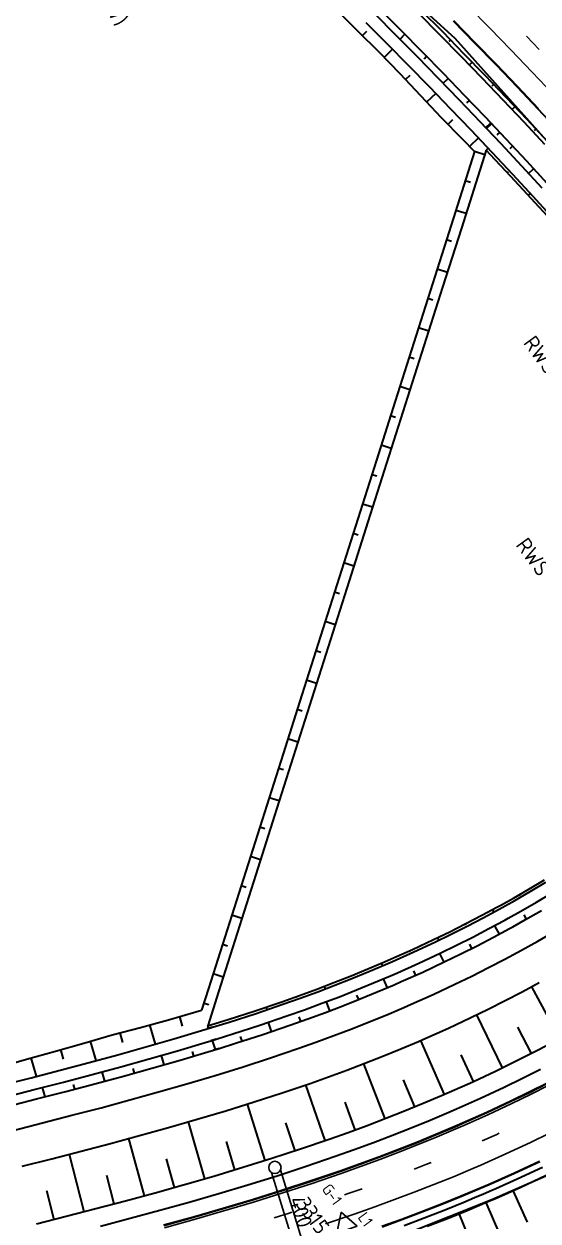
# Model space of a CAD drawing. Header units: metres. Extents: x 134219 to 139080, y 438661 to 444352.
# Drawn here: x 135440.9 to 135524.3, y 442730.4 to 442924.6 of the extents above; entities that cross this region are included whole.
import ezdxf
from ezdxf.enums import TextEntityAlignment as Align

# ---------------------------------------------------------------- set-up
doc = ezdxf.new("R2010")
doc.units = ezdxf.units.M
doc.linetypes.add('13strp', pattern=[4, 1, -3])
doc.linetypes.add('39strp', pattern=[12, 3, -9])
for name, color, linetype, lineweight in [('N-WE-KL-ET_LS_OV_ARMATUUR-S', 7, 'Continuous', 25), ('N-WE-KL-ET_LS_OV_ARMATUUR-T18', 1, 'Continuous', 25), ('N-WE-KL-ET_LS_OV_KABEL-G', 10, 'KL-LS-OV-N', 35), ('N-WE-KL-ET_LS_OV_KABEL-T25', 7, 'Continuous', 25), ('N-WE-VW-BEWEGWIJZERING_DRAAGCONSTRUCTIE_PORTAAL-S', 7, 'Continuous', 25), ('N-WE-VW-BEWEGWIJZERING_DRAAGCONSTRUCTIE_PORTAAL_POER-S', 7, 'Continuous', 25), ('Utd-geleiderail-nw', 8, 'glm a2ee v014$0$f2m40080', 35), ('Utd-ondergr-nw', 8, '13strp', 35)]:
    doc.layers.add(name, color=color, linetype=linetype, lineweight=lineweight)
doc.layers.add('N-WE-KL-ET_LS_OV_ARMATUUR-T25', color=2, linetype='Continuous')
doc.layers.add('Utd-weg-nw', color=8, linetype='Continuous')
doc.styles.add('alm a2ee v011$0$Iso-rtw', font='NLCS-ISO.ttf')
doc.styles.add('ISO18', font='NLCS-ISO.ttf')
doc.styles.add('ISO25', font='NLCS-ISO.ttf')
doc.styles.add('NLCS_25', font='NLCS-ISO.ttf', dxfattribs={"height": 2.5})
doc.linetypes.add('glm a2ee v014$0$f2m40080', pattern='A,2,-1,[160,RTW.shx,S=0.5,R=0,X=0,Y=0],-1', length=4)
doc.linetypes.add('KL-LS-OV-N', pattern='A,4,-1,[103,NLCS.SHX,S=0.75,R=0,X=0,Y=0],-1,4,-1.5,["0V",Standard,S=1,R=0,X=0,Y=-0.5],-3', length=14.5)

# ---------------------------------------------------------------- blocks, each defined once
blk = doc.blocks.new('SVW-BEWEGWIJZERING_DRAAGCONSTRUCTIE_PORTAAL_SIGNALERING (A27 56.250 VWt)')
for points in [[(-0.91, 0.41), (-5.73, 16.12)], [(0.52, 0.85), (-4.3, 16.56)]]:
    blk.add_lwpolyline(points)
blk = doc.blocks.new('SKL-ET_OV_ARMATUUR_HD_NATRIUM_1x250W-SO (3)')
for p, q in [((6.49, 0), (3.49, 1.76)), ((3.49, -1.76), (6.49, 0))]:
    blk.add_line(p, q)
for points in [[(0, 1), (0, -1)], [(3.49, 0), (0, 0)], [(3.49, 1.76), (3.49, -1.76)]]:
    blk.add_lwpolyline(points)
at = {"layer": 'N-WE-KL-ET_LS_OV_ARMATUUR-T18', "style": 'ISO18', "flags": 1}
for tag, p in [('TYPE_ARMATUUR', (3.07, -6.82)), ('VERMOGEN_LAMP', (3.07, -10.61)), ('SPIEGELSTAND', (3.07, -14.39)), ('HOOGTE_LICHTMAST', (3.07, -18.17)), ('UITLEGGERHOEK', (3.07, -21.96)), ('TYPE_LICHTMAST', (3.07, -25.74)), ('BOTSVRIENDELIJK', (3.07, -29.53)), ('POSITIE_LICHTMAST', (3.07, -33.31)), ('KABELAANSLUITNG', (3.07, -37.1)), ('VOEDINGSPUNT', (3.07, -44.67))]:
    blk.add_attdef(tag, p, '', height=1.8, dxfattribs=at)
at = {"layer": 'N-WE-KL-ET_LS_OV_ARMATUUR-T18', "style": 'ISO18'}
for tag, p in [('FASE-AANSLUITING_1', (3.07, -40.88)), ('GROEPSNUMMER', (3.07, -48.45))]:
    blk.add_attdef(tag, p, '', height=1.8, dxfattribs=at)
at = {"layer": 'N-WE-KL-ET_LS_OV_ARMATUUR-T25', "style": 'ISO25'}
for tag, p in [('MASTNUMMER', (3.07, 7.39)), ('TYPE_SYMBOOL', (3.07, 3.61))]:
    blk.add_attdef(tag, p, '', height=2.5, dxfattribs=at)
blk = doc.blocks.new('SVW-BEWEGWIJZERING_DRAAGCONSTRUCTIE_PORTAAL_POER-SO')
blk.add_circle((0, 0), 1)
at = {"layer": 'N-WE-KL-ET_LS_OV_ARMATUUR-T18', "style": 'ISO18', "flags": 1}
for tag, p in [('OMSCHRIJVING_LEGENDA', (0, 28.56)), ('CONSTRUCTIENUMMER', (0, 24.77)), ('LOCATIE', (0, 20.99)), ('TYPE_POER', (0, 17.21)), ('POSITIE_POER', (0, 13.42)), ('OVERIGE_OPMERKING(EN)_1', (0, 9.64)), ('OVERIGE_OPMERKING(EN)_2', (0, 5.85))]:
    blk.add_attdef(tag, p, '', height=1.8, dxfattribs=at)

msp = doc.modelspace()

# ---------------------------------------------------------------- linework, layer by layer
at = {"layer": 'N-WE-KL-ET_LS_OV_KABEL-G', "flags": 128}
msp.add_lwpolyline([(135920.16, 442341.16), (135919.19, 442340.33), (135890.91, 442385.27), (135864.11, 442426.73), (135835.32, 442471.35), (135806.93, 442516.02), (135778.89, 442560.21), (135749.46, 442604.31), (135688.97, 442692.85), (135658.23, 442735), (135645.16, 442753.13), (135616.2, 442790.31), (135569.7, 442852.51), (135568.73, 442853.96), (135568.72, 442853.96), (135556.53, 442870.34), (135541.94, 442887.77), (135535.96, 442894.27), (135510.86, 442922.28), (135499.68, 442932.52), (135460.26, 442969.03), (135441.8, 442984.21), (135435, 442989.22), (135425, 442995.68), (135418.79, 442999.03), (135417.79, 442999.51), (135418.18, 442999.51), (135411.42, 443000.81), (135410.52, 442999.01), (135409.7, 442997.39), (135406.46, 442999.39), (135411.35, 443008.29), (135374.57, 443035.92), (135373.93, 443035.52), (135373.15, 443035.54)], dxfattribs=at)
at = {"layer": 'N-WE-KL-ET_LS_OV_KABEL-G', "elevation": 7.22, "flags": 128}
msp.add_lwpolyline([(135577.57, 442771.45), (135571.55, 442766.51), (135561.83, 442759.23), (135541.94, 442746.13), (135531.73, 442740.38), (135516.79, 442733.87), (135496.02, 442725.6), (135488, 442721.1), (135487.24, 442721.53), (135487.34, 442720.76), (135483.08, 442719.68), (135474.69, 442718.95), (135465.4, 442717.32), (135450.93, 442713.74), (135440.77, 442709.99), (135436.56, 442707.61), (135420.32, 442704.45), (135415.91, 442703.49), (135391.13, 442697.52), (135383.91, 442695.52), (135371.66, 442692.05), (135370.59, 442691.68), (135358.82, 442687.67), (135355.34, 442686.41), (135346.21, 442682.04), (135341.42, 442679.09), (135337.41, 442678.63), (135323.44, 442673.45), (135306.03, 442667.64), (135290.31, 442662.7), (135289.16, 442662.22), (135286.41, 442660.52)], dxfattribs=at)
at = {"layer": 'Utd-geleiderail-nw', "linetype": 'Continuous', "flags": 128}
for points in [[(135453.3, 442729.59), (135458.12, 442730.86), (135462.92, 442732.17), (135467.71, 442733.5), (135472.49, 442734.88), (135477.24, 442736.31), (135481.98, 442737.78), (135486.69, 442739.32), (135491.38, 442740.92), (135494.49, 442742.03), (135497.58, 442743.16), (135500.66, 442744.34), (135503.73, 442745.54), (135506.77, 442746.79), (135509.81, 442748.08), (135511.05, 442748.62), (135514.94, 442750.35), (135518.79, 442752.15), (135521.75, 442753.58), (135524.68, 442755.06)], [(135502.57, 442729.71), (135505.81, 442730.93), (135509.04, 442732.19), (135512.25, 442733.49), (135513.99, 442734.22), (135515.47, 442734.84), (135516.79, 442735.41), (135517.46, 442735.71), (135520.92, 442737.25), (135524.99, 442739.15)]]:
    msp.add_lwpolyline(points, dxfattribs=at)
at = {"layer": 'Utd-ondergr-nw', "linetype": 'Continuous', "flags": 128}
for points in [[(135463.1, 442953.65), (135466.74, 442950.4), (135470.35, 442947.13), (135473.95, 442943.83), (135477.52, 442940.51), (135481.06, 442937.16), (135483.52, 442934.81), (135484.58, 442933.79), (135488.09, 442930.39), (135488.42, 442930.07), (135491.57, 442926.98), (135495.03, 442923.54), (135498.47, 442920.09), (135501.88, 442916.6), (135505.2, 442913.02), (135508.55, 442909.48), (135511.97, 442906.01), (135514, 442903.93)], [(135498.57, 442927.1), (135502.03, 442923.63), (135505.48, 442920.14), (135508.91, 442916.63), (135512.31, 442913.11), (135515.7, 442909.56), (135519.07, 442905.99), (135515.7, 442909.56), (135519.07, 442905.99), (135522.42, 442902.41), (135525.74, 442898.81)], [(135504.87, 442926.46), (135508.33, 442922.95), (135511.77, 442919.42), (135515.19, 442915.88), (135518.6, 442912.32), (135521.98, 442908.74), (135525.34, 442905.14)], [(135505.3, 442926.89), (135508.77, 442923.39), (135512.22, 442919.86), (135515.65, 442916.32), (135519.06, 442912.76), (135522.45, 442909.18), (135525.83, 442905.58)], [(135496.36, 442924.89), (135499.82, 442921.43), (135503.25, 442917.95), (135506.67, 442914.45), (135510.06, 442910.94), (135513.44, 442907.4), (135516.79, 442903.85), (135513.44, 442907.4), (135516.79, 442903.85), (135520.13, 442900.28), (135523.45, 442896.69), (135526.74, 442893.08)], [(135497.77, 442926.31), (135501.23, 442922.84), (135504.68, 442919.35), (135508.1, 442915.85), (135511.5, 442912.33), (135514.89, 442908.78), (135518.25, 442905.22), (135514.89, 442908.78), (135518.25, 442905.22), (135521.59, 442901.64), (135524.92, 442898.04)], [(135510.54, 442925.13), (135514, 442921.59), (135517.44, 442918.04), (135520.86, 442914.47), (135524.26, 442910.88), (135527.64, 442907.27)], [(135510.59, 442925.18), (135514.05, 442921.64), (135517.49, 442918.09), (135520.91, 442914.52), (135524.31, 442910.93)], [(135496.48, 442923.43), (135495.81, 442922.76)], [(135501.9, 442922.16), (135502.7, 442922.96)], [(135509.89, 442921.8), (135510.12, 442922.02)], [(135500.69, 442920.54), (135499.34, 442919.21)], [(135505.81, 442919), (135506.21, 442919.39)], [(135513.15, 442917.99), (135513.61, 442918.43)], [(135503.52, 442916.28), (135502.81, 442915.61)], [(135508.89, 442915.03), (135509.7, 442915.81)], [(135516.85, 442914.61), (135517.08, 442914.83)], [(135507.72, 442913.37), (135506.21, 442911.95)], [(135512.76, 442911.82), (135513.17, 442912.21)], [(135520.06, 442910.77), (135520.53, 442911.21)], [(135510.41, 442909.07), (135509.67, 442908.34)], [(135515.8, 442907.82), (135516.61, 442908.59)], [(135515.93, 442907.68), (135516.75, 442908.45)], [(135517.68, 442906.64), (135518.09, 442907.03)], [(135523.73, 442907.35), (135523.97, 442907.57)], [(135514.61, 442906.17), (135513.17, 442904.77)], [(135514, 442903.93), (135510.21, 442892.01), (135507.18, 442882.48), (135504.15, 442872.95), (135501.12, 442863.42), (135498.09, 442853.89), (135495.06, 442844.36), (135492.03, 442834.83), (135489, 442825.3), (135485.97, 442815.77), (135482.94, 442806.24), (135479.91, 442796.71), (135476.88, 442787.18), (135473.85, 442777.65), (135470.82, 442768.12), (135469.71, 442764.63)], [(135515.88, 442904.16), (135511.85, 442891.49), (135508.82, 442881.96), (135505.79, 442872.43), (135502.76, 442862.9), (135499.73, 442853.37), (135496.7, 442843.84), (135493.67, 442834.31), (135490.64, 442824.78), (135487.61, 442815.25), (135484.58, 442805.72), (135481.55, 442796.19), (135478.52, 442786.66), (135475.49, 442777.13), (135472.46, 442767.6), (135470.7, 442762.08)], [(135515.64, 442903.4), (135514, 442903.93)], [(135516.21, 442904.47), (135515.88, 442904.16)], [(135515.88, 442904.16), (135516.47, 442903.54), (135519.8, 442899.97), (135523.12, 442896.38), (135526.41, 442892.78)], [(135519.76, 442904.43), (135520.17, 442904.81)], [(135519.46, 442900.66), (135519.3, 442900.51)], [(135522.75, 442900.39), (135523.58, 442901.15)], [(135513.31, 442898.9), (135512.48, 442899.16)], [(135523.03, 442897.15), (135522.7, 442896.84)], [(135512.61, 442893.87), (135510.97, 442894.4)], [(135510.27, 442889.37), (135509.45, 442889.63)], [(135509.58, 442884.34), (135507.94, 442884.87)], [(135507.24, 442879.84), (135506.42, 442880.1)], [(135506.55, 442874.81), (135504.91, 442875.34)], [(135504.21, 442870.31), (135503.39, 442870.57)], [(135503.52, 442865.28), (135501.88, 442865.81)], [(135501.18, 442860.78), (135500.36, 442861.04)], [(135500.49, 442855.75), (135498.85, 442856.28)], [(135498.15, 442851.25), (135497.33, 442851.51)], [(135497.46, 442846.22), (135495.82, 442846.75)], [(135495.12, 442841.72), (135494.3, 442841.98)], [(135494.43, 442836.69), (135492.79, 442837.22)], [(135492.09, 442832.19), (135491.27, 442832.45)], [(135491.4, 442827.16), (135489.76, 442827.69)], [(135489.06, 442822.66), (135488.24, 442822.92)], [(135488.37, 442817.63), (135486.73, 442818.16)], [(135486.03, 442813.13), (135485.21, 442813.39)], [(135485.34, 442808.1), (135483.7, 442808.63)], [(135483, 442803.6), (135482.18, 442803.86)], [(135482.31, 442798.57), (135480.67, 442799.1)], [(135479.97, 442794.07), (135479.15, 442794.33)], [(135479.28, 442789.04), (135477.64, 442789.57)], [(135437.3, 442752.47), (135442.07, 442753.68), (135446.79, 442754.9), (135451.47, 442756.14), (135456.1, 442757.39), (135460.69, 442758.66), (135465.23, 442759.97), (135469.72, 442761.31), (135470.61, 442761.58), (135471.5, 442761.85), (135470.61, 442761.58), (135471.5, 442761.85), (135474.16, 442762.69), (135478.55, 442764.11), (135482.87, 442765.58), (135485.73, 442766.59), (135488.55, 442767.63), (135491.35, 442768.69), (135494.11, 442769.78), (135496.85, 442770.9), (135499.56, 442772.05), (135500.67, 442772.53), (135504.13, 442774.07), (135507.55, 442775.67), (135510.18, 442776.96), (135512.79, 442778.27), (135515.38, 442779.63), (135517.96, 442781.02), (135518.47, 442781.3), (135520.51, 442782.44), (135523.04, 442783.9), (135525.56, 442785.4)], [(135470.7, 442762.08), (135471.37, 442762.28), (135474.03, 442763.11), (135478.41, 442764.54), (135482.73, 442766.01), (135485.57, 442767.02), (135488.39, 442768.05), (135491.19, 442769.11), (135493.95, 442770.2), (135496.68, 442771.32), (135499.38, 442772.46), (135500.49, 442772.95), (135503.94, 442774.48), (135507.36, 442776.08), (135509.98, 442777.36), (135512.58, 442778.67), (135515.17, 442780.02), (135517.74, 442781.41), (135518.25, 442781.69), (135520.29, 442782.83), (135522.82, 442784.29), (135525.32, 442785.78)], [(135476.94, 442784.54), (135476.12, 442784.8)], [(135437.79, 442750.53), (135442.56, 442751.74), (135447.29, 442752.97), (135451.98, 442754.2), (135456.63, 442755.46), (135461.23, 442756.74), (135465.79, 442758.05), (135470.3, 442759.39), (135471.19, 442759.66), (135472.09, 442759.94), (135471.19, 442759.66), (135472.09, 442759.94), (135474.76, 442760.78), (135479.17, 442762.21), (135483.53, 442763.69), (135486.4, 442764.71), (135489.24, 442765.75), (135492.06, 442766.82), (135494.85, 442767.92), (135497.61, 442769.05), (135500.35, 442770.21), (135501.47, 442770.7), (135504.96, 442772.25), (135508.41, 442773.87), (135511.07, 442775.16), (135513.7, 442776.49), (135516.32, 442777.86), (135518.92, 442779.26), (135519.43, 442779.55), (135521.5, 442780.7), (135524.05, 442782.17), (135526.59, 442783.68)], [(135521.39, 442783.2), (135521.27, 442783.4)], [(135438.17, 442749), (135442.94, 442750.22), (135447.68, 442751.44), (135452.38, 442752.68), (135457.04, 442753.94), (135461.65, 442755.22), (135466.23, 442756.53), (135470.75, 442757.88), (135471.65, 442758.16), (135472.55, 442758.43), (135471.65, 442758.16), (135472.55, 442758.43), (135475.23, 442759.27), (135479.66, 442760.71), (135484.04, 442762.2), (135486.93, 442763.22), (135489.79, 442764.27), (135492.63, 442765.35), (135495.43, 442766.46), (135498.21, 442767.59), (135500.96, 442768.76), (135502.1, 442769.26), (135505.61, 442770.82), (135509.09, 442772.45), (135511.76, 442773.75), (135514.42, 442775.09), (135517.06, 442776.47), (135519.67, 442777.88), (135520.2, 442778.17), (135522.27, 442779.33), (135524.85, 442780.81)], [(135517.12, 442780.57), (135516.91, 442780.96)], [(135476.25, 442779.51), (135474.61, 442780.04)], [(135521.99, 442780.08), (135522.38, 442779.39)], [(135439.14, 442745.12), (135443.93, 442746.34), (135448.68, 442747.57), (135453.4, 442748.81), (135458.08, 442750.08), (135462.73, 442751.37), (135467.34, 442752.69), (135471.91, 442754.05), (135476.43, 442755.46), (135480.91, 442756.91), (135485.35, 442758.42), (135488.27, 442759.46), (135491.18, 442760.52), (135494.06, 442761.62), (135496.91, 442762.74), (135499.74, 442763.9), (135502.54, 442765.08), (135503.69, 442765.59), (135507.27, 442767.18), (135510.82, 442768.84), (135513.54, 442770.17), (135516.24, 442771.53), (135518.93, 442772.93), (135521.6, 442774.37), (135524.24, 442775.85), (135526.87, 442777.36)], [(135512.59, 442778.42), (135512.49, 442778.62)], [(135517.23, 442778.34), (135517.97, 442776.96)], [(135473.91, 442775.01), (135473.09, 442775.27)], [(135508.21, 442775.99), (135508.01, 442776.4)], [(135513.15, 442775.33), (135513.51, 442774.63)], [(135503.58, 442774.07), (135503.48, 442774.28)], [(135508.31, 442773.82), (135508.99, 442772.4)], [(135499.09, 442771.85), (135498.91, 442772.26)], [(135473.22, 442769.98), (135471.58, 442770.51)], [(135494.38, 442770.13), (135494.29, 442770.34)], [(135499.19, 442769.71), (135499.81, 442768.27)], [(135504.09, 442771), (135504.42, 442770.28)], [(135440.6, 442739.3), (135445.4, 442740.52), (135450.18, 442741.76), (135454.93, 442743.01), (135459.65, 442744.29), (135464.35, 442745.59), (135469.01, 442746.93), (135473.64, 442748.31), (135478.23, 442749.74), (135482.79, 442751.21), (135487.31, 442752.75), (135490.29, 442753.81), (135493.26, 442754.9), (135496.2, 442756.01), (135499.12, 442757.16), (135502.02, 442758.35), (135504.9, 442759.57), (135506.08, 442760.08), (135509.76, 442761.72), (135513.4, 442763.43), (135516.2, 442764.79), (135518.98, 442766.19), (135521.74, 442767.63), (135524.48, 442769.11)], [(135489.79, 442768.1), (135489.63, 442768.52)], [(135523.23, 442768.43), (135527.77, 442760.02)], [(135470.88, 442765.48), (135470.06, 442765.74)], [(135485.02, 442766.58), (135484.94, 442766.79)], [(135489.91, 442766), (135490.46, 442764.53)], [(135494.86, 442767.08), (135495.15, 442766.35)], [(135436.58, 442755.35), (135441.31, 442756.66), (135446, 442757.98), (135450.63, 442759.3), (135455.23, 442760.63), (135459.8, 442761.84), (135464.33, 442763.09), (135468.8, 442764.36), (135469.69, 442764.62), (135469.71, 442764.63)], [(135466.6, 442762.06), (135466.16, 442763.61)], [(135475.54, 442763.37), (135475.47, 442763.58)], [(135480.36, 442764.73), (135480.22, 442765.15)], [(135485.48, 442763.54), (135485.74, 442762.8)], [(135514.33, 442763.87), (135518.49, 442755.28)], [(135462.21, 442759.1), (135461.34, 442762.27)], [(135470.84, 442761.65), (135470.7, 442762.08)], [(135480.49, 442762.65), (135480.99, 442761.16)], [(135520.98, 442761.85), (135523.16, 442757.6)], [(135452.62, 442756.45), (135451.7, 442759.61)], [(135456.95, 442759.36), (135456.52, 442760.97)], [(135471.42, 442759.73), (135471.89, 442758.23)], [(135475.98, 442760.34), (135476.22, 442759.59)], [(135505.24, 442759.71), (135509.04, 442750.96)], [(135442.93, 442729.97), (135447.76, 442731.2), (135452.57, 442732.45), (135457.38, 442733.72), (135462.16, 442735.02), (135466.93, 442736.35), (135471.68, 442737.72), (135476.4, 442739.14), (135481.11, 442740.6), (135485.78, 442742.13), (135490.43, 442743.71), (135493.51, 442744.81), (135496.57, 442745.93), (135499.62, 442747.09), (135502.65, 442748.29), (135505.66, 442749.52), (135508.65, 442750.79), (135509.89, 442751.33), (135513.72, 442753.03), (135517.52, 442754.81), (135520.44, 442756.23), (135523.34, 442757.69), (135526.22, 442759.19)], [(135447.33, 442756.7), (135446.9, 442758.23)], [(135468.2, 442757.94), (135468.42, 442757.18)], [(135442.92, 442753.9), (135442.08, 442756.88)], [(135463.17, 442757.29), (135463.61, 442755.78)], [(135495.98, 442755.93), (135499.42, 442747.02)], [(135511.79, 442757.4), (135513.77, 442753.06)], [(135453.54, 442754.62), (135453.95, 442753.1)], [(135458.57, 442755.18), (135458.78, 442754.42)], [(135443.87, 442752.08), (135444.26, 442750.56)], [(135448.9, 442752.58), (135449.1, 442751.82)], [(135463.58, 442729.78), (135468.39, 442731.12), (135473.19, 442732.5), (135477.97, 442733.94), (135482.74, 442735.42), (135487.48, 442736.97), (135492.2, 442738.58), (135495.33, 442739.69), (135498.45, 442740.84), (135501.56, 442742.02), (135504.65, 442743.24), (135507.73, 442744.5), (135510.79, 442745.8), (135512.05, 442746.35), (135515.97, 442748.09), (135519.86, 442749.91), (135522.85, 442751.36), (135525.81, 442752.86)], [(135463.6, 442729.71), (135468.41, 442731.05), (135473.21, 442732.44), (135477.99, 442733.87), (135482.76, 442735.36), (135487.5, 442736.9), (135492.22, 442738.51), (135495.36, 442739.63), (135498.48, 442740.78), (135501.59, 442741.96), (135504.68, 442743.18), (135507.75, 442744.44), (135510.81, 442745.73), (135512.08, 442746.28), (135516, 442748.03), (135519.89, 442749.85), (135522.88, 442751.3), (135525.85, 442752.79)], [(135486.59, 442752.5), (135489.71, 442743.46)], [(135502.43, 442753.35), (135504.24, 442748.93)], [(135477.09, 442749.37), (135479.96, 442740.24)], [(135492.94, 442749.68), (135494.57, 442745.19)], [(135467.51, 442746.49), (135470.18, 442737.28)], [(135483.34, 442746.36), (135484.84, 442741.81)], [(135457.88, 442743.8), (135460.39, 442734.53)], [(135473.69, 442743.32), (135475.07, 442738.73)], [(135448.21, 442741.25), (135450.62, 442731.94)], [(135463.99, 442740.51), (135465.28, 442735.88)], [(135498.95, 442729.57), (135502.19, 442730.74), (135505.42, 442731.96), (135508.63, 442733.21), (135511.84, 442734.51), (135515.04, 442735.85), (135516.36, 442736.42), (135520.46, 442738.25), (135524.53, 442740.15)], [(135498.98, 442729.5), (135502.21, 442730.68), (135505.44, 442731.89), (135508.66, 442733.15), (135511.87, 442734.45), (135515.07, 442735.79), (135516.39, 442736.36), (135520.49, 442738.18), (135524.56, 442740.08)], [(135454.28, 442737.87), (135455.5, 442733.22)], [(135506.33, 442729.58), (135509.58, 442730.84), (135512.81, 442732.15), (135516.04, 442733.51), (135517.38, 442734.08), (135521.52, 442735.93), (135525.63, 442737.85)], [(135444.56, 442735.35), (135445.75, 442730.69)], [(135522.57, 442730.25), (135520.27, 442735.36)], [(135520.29, 442723.13), (135515.9, 442733.45)], [(135513.59, 442726.43), (135511.52, 442731.63)]]:
    msp.add_lwpolyline(points, dxfattribs=at)
at = {"layer": 'Utd-weg-nw', "linetype": '39strp', "flags": 128}
for points in [[(135405.09, 443025.19), (135406.21, 443024.36), (135410.59, 443021.07), (135414.18, 443018.36), (135418.15, 443015.33), (135422.1, 443012.3), (135426.05, 443009.24), (135429.97, 443006.17), (135433.88, 443003.08), (135437.78, 442999.97), (135440.18, 442998.04), (135445.51, 442993.69), (135449.35, 442990.52), (135453.18, 442987.33), (135456.98, 442984.11), (135460.77, 442980.88), (135464.54, 442977.62), (135468.29, 442974.34), (135472.03, 442971.04), (135475.74, 442967.72), (135479.44, 442964.38), (135483.12, 442961.02), (135486.78, 442957.64), (135490.42, 442954.24), (135494.04, 442950.82), (135496.55, 442948.42), (135497.64, 442947.38), (135501.22, 442943.92), (135501.56, 442943.59), (135504.79, 442940.44), (135508.33, 442936.94), (135511.86, 442933.42), (135515.36, 442929.88), (135518.85, 442926.32), (135522.32, 442922.74), (135525.76, 442919.14), (135529.19, 442915.53), (135532.59, 442911.89), (135535.98, 442908.23), (135539.34, 442904.56), (135542.69, 442900.87), (135546.01, 442897.16), (135549.32, 442893.43), (135552.6, 442889.68), (135555.86, 442885.92), (135559.1, 442882.13), (135562.32, 442878.33), (135565.52, 442874.51), (135569.2, 442870.07), (135571.86, 442866.82), (135574.99, 442862.95), (135578.11, 442859.06), (135581.21, 442855.15), (135584.29, 442851.24), (135587.36, 442847.3), (135590.41, 442843.36), (135593.45, 442839.4), (135596.47, 442835.43), (135599.48, 442831.45), (135602.49, 442827.47), (135605.44, 442823.53)], [(135124.71, 442570.8), (135128.33, 442574.19), (135131.99, 442577.55), (135135.68, 442580.87), (135139.41, 442584.15), (135143.17, 442587.4), (135146.97, 442590.6), (135150.8, 442593.76), (135154.66, 442596.88), (135158.55, 442599.96), (135162.48, 442603), (135166.44, 442606), (135168.74, 442607.72), (135170.43, 442608.96), (135174.45, 442611.87), (135178.5, 442614.74), (135182.58, 442617.57), (135183.91, 442618.48), (135186.69, 442620.36), (135190.83, 442623.1), (135195, 442625.8), (135199.2, 442628.45), (135199.5, 442628.64), (135203.42, 442631.06), (135207.67, 442633.63), (135207.8, 442633.7), (135211.95, 442636.15), (135216.2, 442638.59), (135216.44, 442638.73), (135220.59, 442641.06), (135224.94, 442643.44), (135229.32, 442645.79), (135233.73, 442648.09), (135238.15, 442650.35), (135242.6, 442652.57), (135247.07, 442654.76), (135251.55, 442656.91), (135256.06, 442659.02), (135260.58, 442661.1), (135265.11, 442663.15), (135269.66, 442665.17), (135274.23, 442667.16), (135274.42, 442667.24), (135278.9, 442669.16), (135283.4, 442671.05), (135288, 442672.95), (135292.61, 442674.82), (135297.24, 442676.66), (135301.88, 442678.48), (135306.52, 442680.26), (135311.18, 442682.02), (135315.85, 442683.75), (135320.54, 442685.45), (135325.23, 442687.12), (135329.93, 442688.75), (135334.64, 442690.37), (135339.36, 442691.95), (135344.1, 442693.5), (135348.84, 442695.02), (135353.59, 442696.51), (135358.35, 442697.97), (135359.67, 442698.37), (135363.78, 442699.6), (135367.9, 442700.81), (135372.68, 442702.19), (135377.48, 442703.54), (135382.29, 442704.87), (135387.1, 442706.18), (135391.91, 442707.47), (135396.74, 442708.75), (135401.57, 442710.01), (135406.4, 442711.25), (135411.24, 442712.49), (135416.08, 442713.71), (135420.92, 442714.93), (135425.77, 442716.14), (135430.62, 442717.34), (135435.47, 442718.55), (135436.82, 442718.88), (135445.18, 442720.98), (135450.04, 442722.21), (135454.89, 442723.46), (135459.74, 442724.73), (135464.59, 442726.04), (135469.44, 442727.38), (135474.27, 442728.76), (135479.1, 442730.2), (135483.91, 442731.69), (135488.71, 442733.24), (135493.48, 442734.87), (135496.66, 442735.99), (135499.82, 442737.14), (135502.97, 442738.34), (135506.11, 442739.57), (135509.24, 442740.84), (135512.35, 442742.15), (135513.63, 442742.71), (135517.62, 442744.48), (135521.57, 442746.33), (135524.61, 442747.8), (135527.62, 442749.32), (135530.62, 442750.88), (135533.59, 442752.48), (135536.54, 442754.13), (135539.47, 442755.81), (135542.37, 442757.54), (135545.25, 442759.3), (135548.1, 442761.1), (135550.93, 442762.95), (135553.73, 442764.83), (135556.51, 442766.75), (135559.26, 442768.71), (135561.98, 442770.71), (135564.67, 442772.75), (135567.34, 442774.82), (135569.98, 442776.93), (135572.58, 442779.08), (135575.16, 442781.26), (135577.7, 442783.47), (135580.22, 442785.73), (135582.7, 442788.02), (135585.15, 442790.34), (135587.57, 442792.69), (135589.96, 442795.08), (135592.31, 442797.5), (135594.63, 442799.96), (135595.36, 442800.75)]]:
    msp.add_lwpolyline(points, dxfattribs=at)
at = {"layer": 'Utd-weg-nw', "linetype": 'Continuous', "flags": 128}
for points in [[(135512.98, 442927.53), (135516.45, 442923.98), (135519.9, 442920.42), (135523.34, 442916.83), (135526.75, 442913.23)], [(135463.7, 442729.32), (135468.52, 442730.67), (135473.32, 442732.05), (135478.11, 442733.49), (135482.88, 442734.97), (135487.63, 442736.52), (135492.35, 442738.14), (135495.49, 442739.25), (135498.62, 442740.4), (135501.73, 442741.58), (135504.83, 442742.81), (135507.91, 442744.07), (135510.97, 442745.36), (135512.24, 442745.92), (135516.17, 442747.67), (135520.06, 442749.48), (135523.06, 442750.94), (135526.03, 442752.44)], [(135489.79, 442729.97), (135494.61, 442731.6), (135497.82, 442732.72), (135501.03, 442733.89), (135504.22, 442735.09), (135507.4, 442736.33), (135510.57, 442737.61), (135513.72, 442738.93), (135515.03, 442739.5), (135519.07, 442741.3), (135523.08, 442743.17), (135526.16, 442744.67)]]:
    msp.add_lwpolyline(points, dxfattribs=at)

# ---------------------------------------------------------------- block references
at = {"layer": 'N-WE-KL-ET_LS_OV_ARMATUUR-S'}
ref = msp.add_blockref('SKL-ET_OV_ARMATUUR_HD_NATRIUM_1x250W-SO (3)', (135494.42, 442725.72, 8.94), dxfattribs=dict(at, rotation=108.6346021523868))
ref.add_attrib('MASTNUMMER', '3315', (135484.89, 442733.11, 8.94), dxfattribs={"layer": 'N-WE-KL-ET_LS_OV_ARMATUUR-T25', "height": 2.5, "rotation": 306.066, "style": 'ISO25'})
ref.add_attrib('FASE-AANSLUITING_1', 'L1', (135494.95, 442731, 8.94), dxfattribs={"layer": 'N-WE-KL-ET_LS_OV_ARMATUUR-T18', "height": 1.8, "rotation": 306.066, "style": 'ISO18'})
ref.add_attrib('GROEPSNUMMER', 'G-1', (135489.12, 442735.61, 8.94), dxfattribs={"layer": 'N-WE-KL-ET_LS_OV_ARMATUUR-T18', "height": 1.8, "rotation": 306.066, "style": 'ISO18'})
at = {"layer": 'N-WE-VW-BEWEGWIJZERING_DRAAGCONSTRUCTIE_PORTAAL-S'}
msp.add_blockref('SVW-BEWEGWIJZERING_DRAAGCONSTRUCTIE_PORTAAL_SIGNALERING (A27 56.250 VWt)', (135486.81, 442722.15), dxfattribs=at)
at = {"layer": 'N-WE-VW-BEWEGWIJZERING_DRAAGCONSTRUCTIE_PORTAAL_POER-S', "rotation": 107.0588396289041}
msp.add_blockref('SVW-BEWEGWIJZERING_DRAAGCONSTRUCTIE_PORTAAL_POER-SO', (135481.6, 442739.12), dxfattribs=at)

# ---------------------------------------------------------------- texts
at = {"layer": 'N-WE-KL-ET_LS_OV_KABEL-T25', "style": 'NLCS_25'}
msp.add_text('RWS VP G-3 VG-YMvKas 4x16mm² (OV)', height=2.5, rotation=306.066, dxfattribs=at).set_placement((135422.51, 442972.2), align=Align.MIDDLE_LEFT)
for s, p in [('RWS VP G-3 VG-YMvKas 4x16mm² (OV)', (135557.31, 442826.21)), ('RWS VP G-3 VO-YMvKas 4x6mm² (OV)', (135555.41, 442794.37))]:
    msp.add_text(s, height=2.5, rotation=306.066, dxfattribs=at).set_placement(p, align=Align.MIDDLE_RIGHT)
at = {"layer": 'Utd-ondergr-nw', "color": 7, "style": 'alm a2ee v011$0$Iso-rtw'}
msp.add_text('400', height=2.5, rotation=287.4593, dxfattribs=at).set_placement((135483.86, 442733.94))

doc.saveas('drawing.dxf')
